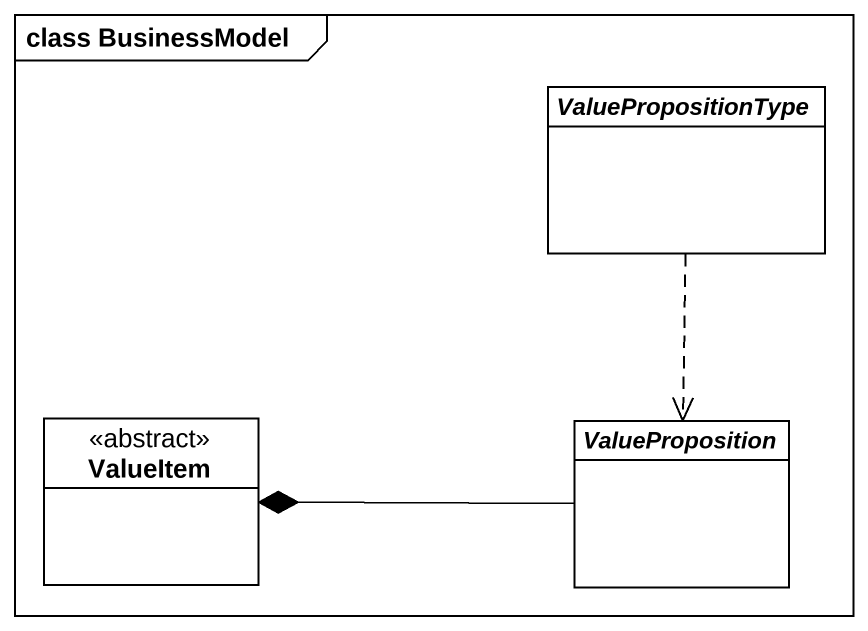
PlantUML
@startuml
mainframe class BusinessModel
hide circle
hide empty members
abstract class ValuePropositionType
class ValueItem <<abstract>>
abstract class ValueProposition
ValuePropositionType ..> ValueProposition
ValueProposition -left-* ValueItem
@enduml
